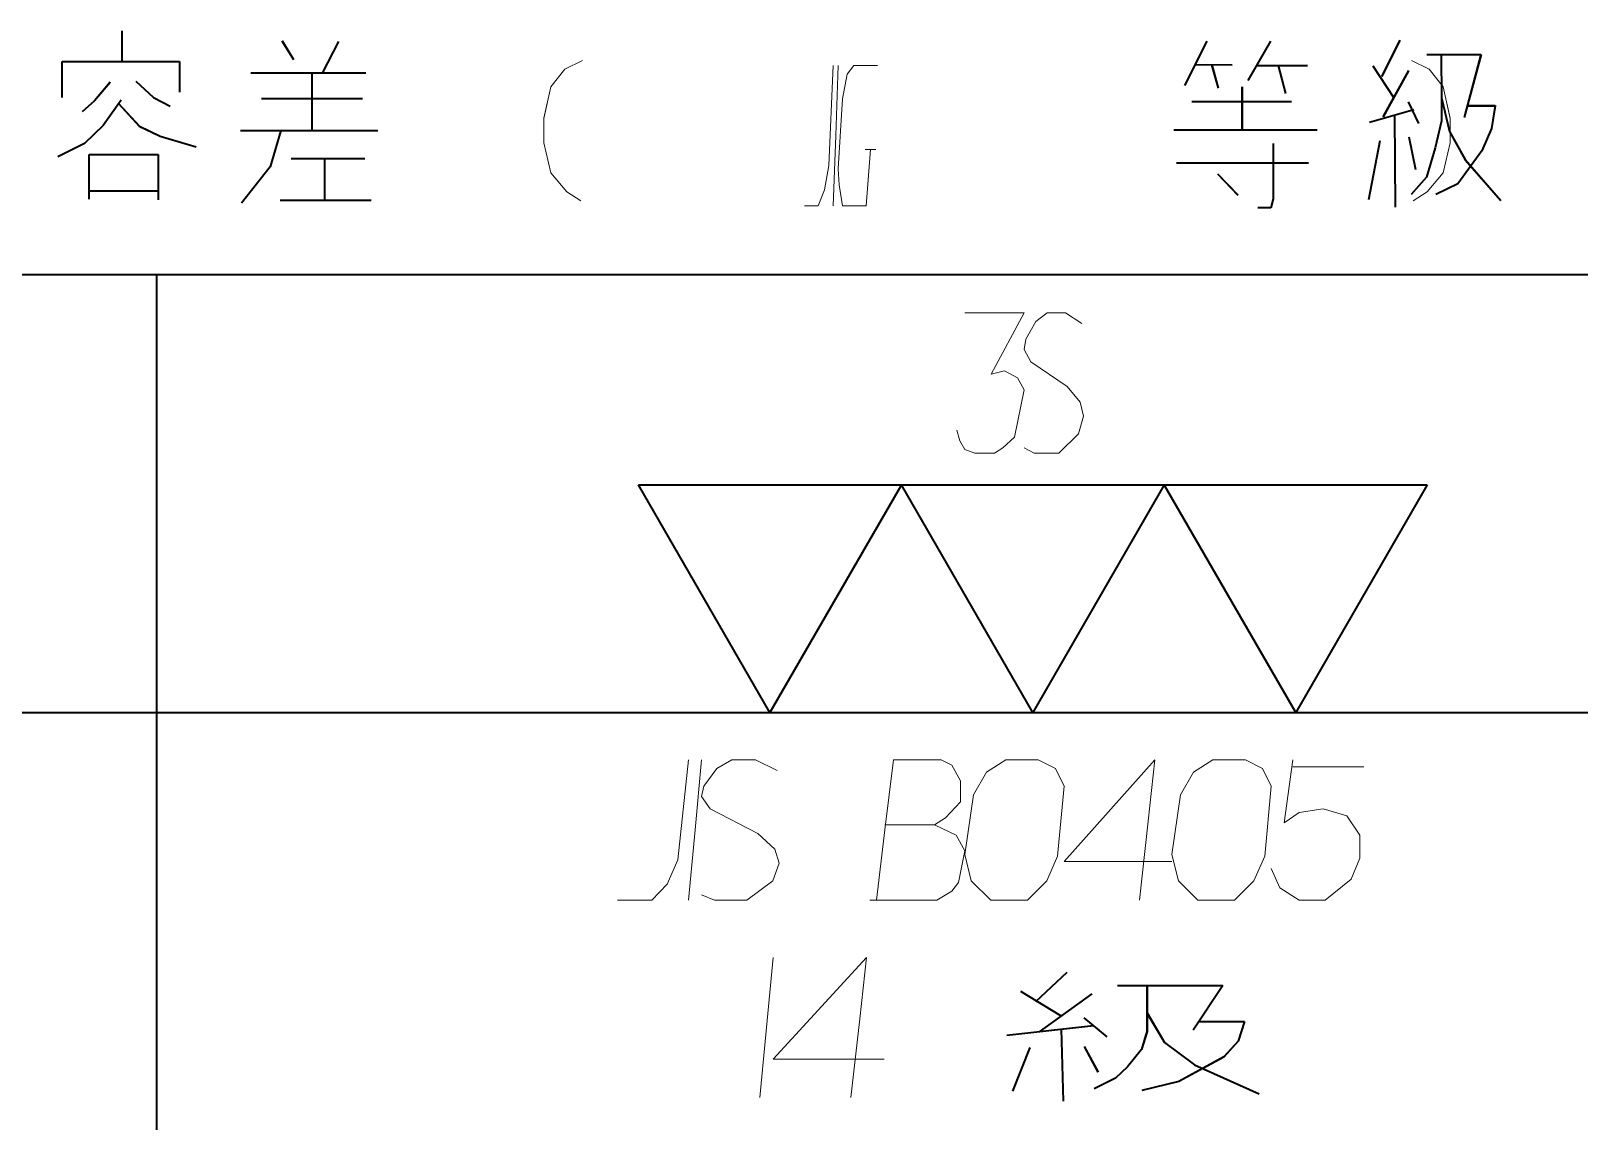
# Model space of a CAD drawing. Header units: millimetres. Extents: x 1333 to 104182, y -62616 to -5704.
# Drawn here: x 44856.6 to 44891.93, y -62530.14 to -62505.27 of the extents above; entities that cross this region are included whole.
import ezdxf

# ---------------------------------------------------------------- set-up
doc = ezdxf.new("R2010")
doc.units = ezdxf.units.MM
doc.header["$LTSCALE"] = 0.5
doc.layers.add('08', color=1, linetype='Continuous')

# ---------------------------------------------------------------- blocks, each defined once
blk = doc.blocks.new('999')
at = {"color": 7, "lineweight": 35, "ltscale": 0.008563}
blk.add_line((75293.8, -11814.791), (75293.8, -11815.819), dxfattribs=at)
at = {"color": 7, "lineweight": 35, "ltscale": 0.006218}
blk.add_line((75299.277, -11815.129), (75299.669, -11815.765), dxfattribs=at)
at = {"color": 7, "lineweight": 35, "ltscale": 0.010119}
blk.add_line((75301.207, -11815.157), (75300.654, -11816.238), dxfattribs=at)
at = {"color": 7, "lineweight": 35, "ltscale": 0.014202}
blk.add_line((75330.934, -11815.14), (75330.168, -11816.663), dxfattribs=at)
at = {"color": 7, "lineweight": 35, "ltscale": 0.01294}
blk.add_line((75333.115, -11815.14), (75332.333, -11816.482), dxfattribs=at)
at = {"color": 7, "lineweight": 35, "ltscale": 0.011516}
blk.add_line((75337.538, -11815.11), (75336.92, -11816.346), dxfattribs=at)
at = {"color": 7, "lineweight": 35, "ltscale": 0.033508}
blk.add_line((75291.75, -11815.833), (75295.771, -11815.833), dxfattribs=at)
at = {"color": 7, "lineweight": 35, "ltscale": 0.010254}
blk.add_line((75291.75, -11817.063), (75291.75, -11815.833), dxfattribs=at)
at = {"color": 7, "lineweight": 35, "ltscale": 0.008789}
blk.add_line((75295.771, -11815.833), (75295.771, -11816.887), dxfattribs=at)
at = {"color": 7, "lineweight": 35, "ltscale": 0.010633}
blk.add_line((75330.531, -11815.941), (75331.807, -11815.955), dxfattribs=at)
at = {"color": 7, "lineweight": 35, "ltscale": 0.006978}
blk.add_line((75331.1, -11815.947), (75331.325, -11816.753), dxfattribs=at)
at = {"color": 7, "lineweight": 35, "ltscale": 0.014575}
blk.add_line((75332.63, -11815.971), (75334.38, -11815.97), dxfattribs=at)
at = {"color": 7, "lineweight": 35, "ltscale": 0.008305}
blk.add_line((75333.372, -11815.971), (75333.627, -11816.934), dxfattribs=at)
at = {"color": 7, "lineweight": 35, "ltscale": 0.010969}
blk.add_line((75336.619, -11815.985), (75337.341, -11817.085), dxfattribs=at)
at = {"color": 7, "lineweight": 35, "ltscale": 0.015417}
blk.add_line((75338.469, -11815.593), (75340.319, -11815.593), dxfattribs=at)
at = {"color": 7, "lineweight": 35, "ltscale": 0.012437}
blk.add_line((75338.951, -11815.593), (75338.966, -11817.085), dxfattribs=at)
at = {"color": 7, "lineweight": 35, "ltscale": 0.018595}
blk.add_line((75340.319, -11815.593), (75339.742, -11817.748), dxfattribs=at)
at = {"color": 7, "lineweight": 35, "ltscale": 0.006944}
blk.add_line((75293.396, -11816.549), (75292.857, -11817.185), dxfattribs=at)
at = {"color": 7, "lineweight": 35, "ltscale": 0.006856}
blk.add_line((75294.272, -11816.509), (75294.88, -11817.063), dxfattribs=at)
at = {"color": 7, "lineweight": 35, "ltscale": 0.032825}
blk.add_line((75298.213, -11816.225), (75302.151, -11816.225), dxfattribs=at)
at = {"color": 7, "lineweight": 35, "ltscale": 0.016113}
blk.add_line((75300.303, -11816.265), (75300.303, -11818.199), dxfattribs=at)
at = {"color": 7, "lineweight": 35, "ltscale": 0.015061}
blk.add_line((75337.838, -11816.15), (75336.965, -11817.733), dxfattribs=at)
at = {"color": 7, "lineweight": 35, "ltscale": 0.005335}
blk.add_line((75294.88, -11817.063), (75295.447, -11817.36), dxfattribs=at)
at = {"color": 7, "lineweight": 35, "ltscale": 0.012183}
blk.add_line((75332.138, -11816.708), (75332.138, -11818.17), dxfattribs=at)
at = {"color": 7, "lineweight": 35, "ltscale": 0.004706}
blk.add_line((75292.857, -11817.185), (75292.438, -11817.563), dxfattribs=at)
at = {"color": 7, "lineweight": 35, "ltscale": 0.008876}
blk.add_line((75293.774, -11817.158), (75293.153, -11818.023), dxfattribs=at)
at = {"color": 7, "lineweight": 35, "ltscale": 0.008722}
blk.add_line((75293.686, -11817.279), (75294.394, -11818.05), dxfattribs=at)
at = {"color": 7, "lineweight": 35, "ltscale": 0.028784}
blk.add_line((75298.576, -11817.103), (75302.03, -11817.103), dxfattribs=at)
at = {"color": 7, "lineweight": 35, "ltscale": 0.028455}
blk.add_line((75330.423, -11817.205), (75333.838, -11817.205), dxfattribs=at)
at = {"color": 7, "lineweight": 35, "ltscale": 0.013172}
blk.add_line((75336.499, -11817.914), (75338.018, -11817.477), dxfattribs=at)
at = {"color": 7, "lineweight": 35, "ltscale": 0.006849}
blk.add_line((75337.823, -11817.221), (75338.184, -11817.959), dxfattribs=at)
at = {"color": 7, "lineweight": 35, "ltscale": 0.006531}
blk.add_line((75338.966, -11817.085), (75338.966, -11817.869), dxfattribs=at)
at = {"color": 7, "lineweight": 35, "ltscale": 0.009809}
blk.add_line((75338.966, -11817.085), (75339.237, -11818.231), dxfattribs=at)
at = {"color": 7, "lineweight": 35, "ltscale": 0.007922}
blk.add_line((75339.849, -11817.347), (75340.8, -11817.347), dxfattribs=at)
at = {"color": 7, "lineweight": 35, "ltscale": 0.006559}
blk.add_line((75340.8, -11817.347), (75340.68, -11818.125), dxfattribs=at)
at = {"color": 7, "lineweight": 35, "ltscale": 0.007402}
blk.add_line((75293.153, -11818.023), (75292.519, -11818.645), dxfattribs=at)
at = {"color": 7, "lineweight": 35, "ltscale": 0.0066}
blk.add_line((75294.394, -11818.05), (75295.11, -11818.388), dxfattribs=at)
at = {"color": 7, "lineweight": 35, "ltscale": 0.026301}
blk.add_line((75337.358, -11817.667), (75337.387, -11820.823), dxfattribs=at)
at = {"color": 7, "lineweight": 35, "ltscale": 0.007862}
blk.add_line((75338.966, -11817.869), (75338.755, -11818.788), dxfattribs=at)
at = {"color": 7, "lineweight": 35, "ltscale": 0.006974}
blk.add_line((75340.68, -11818.125), (75340.349, -11818.894), dxfattribs=at)
at = {"color": 7, "lineweight": 35, "ltscale": 0.008548}
blk.add_line((75292.519, -11818.645), (75291.602, -11819.104), dxfattribs=at)
at = {"color": 7, "lineweight": 35, "ltscale": 0.010672}
blk.add_line((75295.11, -11818.388), (75296.338, -11818.753), dxfattribs=at)
at = {"color": 7, "lineweight": 35, "ltscale": 0.039124}
blk.add_line((75297.861, -11818.199), (75302.556, -11818.199), dxfattribs=at)
at = {"color": 7, "lineweight": 35, "ltscale": 0.0108}
blk.add_line((75299.238, -11818.199), (75298.873, -11819.442), dxfattribs=at)
at = {"color": 7, "lineweight": 35, "ltscale": 0.040857}
blk.add_line((75329.806, -11818.17), (75334.709, -11818.17), dxfattribs=at)
at = {"color": 7, "lineweight": 35, "ltscale": 0.015826}
blk.add_line((75333.206, -11818.637), (75333.206, -11820.537), dxfattribs=at)
at = {"color": 7, "lineweight": 35, "ltscale": 0.017145}
blk.add_line((75336.861, -11818.547), (75336.468, -11820.567), dxfattribs=at)
at = {"color": 7, "lineweight": 35, "ltscale": 0.009481}
blk.add_line((75337.853, -11818.411), (75338.078, -11819.527), dxfattribs=at)
at = {"color": 7, "lineweight": 35, "ltscale": 0.009214}
blk.add_line((75339.237, -11818.231), (75339.777, -11819.195), dxfattribs=at)
at = {"color": 7, "lineweight": 35, "ltscale": 0.019666}
for p, q in [((75292.681, -11819.023), (75295.041, -11819.023)), ((75292.681, -11820.267), (75295.041, -11820.267))]:
    blk.add_line(p, q, dxfattribs=at)
at = {"color": 7, "lineweight": 35, "ltscale": 0.012732}
blk.add_line((75292.681, -11820.551), (75292.681, -11819.023), dxfattribs=at)
at = {"color": 7, "lineweight": 35, "ltscale": 0.012845}
blk.add_line((75295.041, -11819.023), (75295.041, -11820.565), dxfattribs=at)
at = {"color": 7, "lineweight": 35, "ltscale": 0.021021}
blk.add_line((75299.588, -11819.158), (75302.11, -11819.158), dxfattribs=at)
at = {"color": 7, "lineweight": 35, "ltscale": 0.011719}
blk.add_line((75300.735, -11819.158), (75300.735, -11820.565), dxfattribs=at)
at = {"color": 7, "lineweight": 35, "ltscale": 0.008778}
blk.add_line((75338.755, -11818.788), (75338.455, -11819.798), dxfattribs=at)
at = {"color": 7, "lineweight": 35, "ltscale": 0.011668}
blk.add_line((75340.349, -11818.894), (75339.523, -11820.024), dxfattribs=at)
at = {"color": 7, "lineweight": 35, "ltscale": 0.01548}
blk.add_line((75339.777, -11819.195), (75340.996, -11820.597), dxfattribs=at)
at = {"color": 7, "lineweight": 35, "ltscale": 0.01322}
blk.add_line((75298.873, -11819.442), (75297.889, -11820.686), dxfattribs=at)
at = {"color": 7, "lineweight": 35, "ltscale": 0.037598}
blk.add_line((75329.897, -11819.301), (75334.409, -11819.301), dxfattribs=at)
at = {"color": 7, "lineweight": 35, "ltscale": 0.00834}
blk.add_line((75332.002, -11820.416), (75331.311, -11819.692), dxfattribs=at)
at = {"color": 7, "lineweight": 35, "ltscale": 0.006581}
blk.add_line((75338.455, -11819.798), (75337.927, -11820.386), dxfattribs=at)
at = {"color": 7, "lineweight": 35, "ltscale": 0.00696}
blk.add_line((75339.523, -11820.024), (75338.77, -11820.386), dxfattribs=at)
at = {"color": 7, "lineweight": 35, "ltscale": 0.025977}
blk.add_line((75299.21, -11820.578), (75302.327, -11820.578), dxfattribs=at)
at = {"color": 7, "lineweight": 35, "ltscale": 0.002686}
blk.add_line((75333.206, -11820.537), (75333.123, -11820.848), dxfattribs=at)
at = {"color": 7, "lineweight": 35, "ltscale": 0.003699}
blk.add_line((75333.123, -11820.848), (75332.679, -11820.848), dxfattribs=at)
at = {"color": 7, "lineweight": 35}
for p, q in [((75114.978, -11823.12), (75475.513, -11823.12)), ((75114.978, -11838.12), (75474.978, -11838.12))]:
    blk.add_line(p, q, dxfattribs=at)
at = {"color": 7, "lineweight": 35, "ltscale": 0.375}
blk.add_line((75294.978, -11823.12), (75294.978, -11868.12), dxfattribs=at)
at = {"color": 7, "lineweight": 35, "ltscale": 0.074999}
for p, q in [((75315.978, -11838.12), (75311.478, -11830.326)), ((75315.978, -11838.12), (75311.478, -11830.326)), ((75320.478, -11830.326), (75315.978, -11838.12)), ((75320.478, -11830.326), (75315.978, -11838.12)), ((75324.978, -11838.12), (75320.478, -11830.326)), ((75324.978, -11838.12), (75320.478, -11830.326)), ((75329.478, -11830.326), (75324.978, -11838.12)), ((75329.478, -11830.326), (75324.978, -11838.12)), ((75333.978, -11838.12), (75329.478, -11830.326)), ((75333.978, -11838.12), (75329.478, -11830.326)), ((75338.478, -11830.326), (75333.978, -11838.12)), ((75338.478, -11830.326), (75333.978, -11838.12))]:
    blk.add_line(p, q, dxfattribs=at)
at = {"color": 7, "lineweight": 35, "ltscale": 0.075}
for p, q in [((75311.478, -11830.326), (75320.478, -11830.326)), ((75311.478, -11830.326), (75320.478, -11830.326)), ((75320.478, -11830.326), (75329.478, -11830.326)), ((75320.478, -11830.326), (75329.478, -11830.326)), ((75329.478, -11830.326), (75338.478, -11830.326)), ((75329.478, -11830.326), (75338.478, -11830.326))]:
    blk.add_line(p, q, dxfattribs=at)
at = {"color": 7, "lineweight": 35, "ltscale": 0.012225}
blk.add_line((75326.147, -11847.011), (75325.075, -11848.012), dxfattribs=at)
at = {"color": 7, "lineweight": 35, "ltscale": 0.013337}
blk.add_line((75324.556, -11847.654), (75325.926, -11848.482), dxfattribs=at)
at = {"color": 7, "lineweight": 35, "ltscale": 0.018504}
blk.add_line((75327, -11847.74), (75325.198, -11849.038), dxfattribs=at)
at = {"color": 7, "lineweight": 35, "ltscale": 0.030115}
blk.add_line((75327.874, -11847.456), (75331.488, -11847.456), dxfattribs=at)
at = {"color": 7, "lineweight": 35, "ltscale": 0.013083}
blk.add_line((75328.886, -11847.456), (75328.886, -11849.026), dxfattribs=at)
at = {"color": 7, "lineweight": 35, "ltscale": 0.015353}
blk.add_line((75331.488, -11847.456), (75330.465, -11848.989), dxfattribs=at)
at = {"color": 7, "lineweight": 35, "ltscale": 0.024936}
blk.add_line((75324.088, -11849.162), (75327.061, -11848.828), dxfattribs=at)
at = {"color": 7, "lineweight": 35, "ltscale": 0.008484}
blk.add_line((75326.727, -11848.569), (75327.517, -11849.211), dxfattribs=at)
at = {"color": 7, "lineweight": 35, "ltscale": 0.009831}
blk.add_line((75328.886, -11848.395), (75329.49, -11849.409), dxfattribs=at)
at = {"color": 7, "lineweight": 35, "ltscale": 0.013049}
blk.add_line((75330.663, -11848.692), (75332.229, -11848.692), dxfattribs=at)
at = {"color": 7, "lineweight": 35, "ltscale": 0.005862}
blk.add_line((75332.229, -11848.692), (75332.006, -11849.36), dxfattribs=at)
at = {"color": 7, "lineweight": 35, "ltscale": 0.020496}
blk.add_line((75325.949, -11848.953), (75326.012, -11851.411), dxfattribs=at)
at = {"color": 7, "lineweight": 35, "ltscale": 0.005373}
blk.add_line((75328.886, -11849.026), (75328.702, -11849.644), dxfattribs=at)
at = {"color": 7, "lineweight": 35, "ltscale": 0.006121}
blk.add_line((75332.006, -11849.36), (75331.513, -11849.903), dxfattribs=at)
at = {"color": 7, "lineweight": 35, "ltscale": 0.013404}
blk.add_line((75324.877, -11849.582), (75324.285, -11851.078), dxfattribs=at)
at = {"color": 7, "lineweight": 35, "ltscale": 0.008293}
blk.add_line((75326.74, -11849.545), (75327.209, -11850.423), dxfattribs=at)
at = {"color": 7, "lineweight": 35, "ltscale": 0.006372}
blk.add_line((75328.702, -11849.644), (75328.22, -11850.237), dxfattribs=at)
at = {"color": 7, "lineweight": 35, "ltscale": 0.010659}
blk.add_line((75329.49, -11849.409), (75330.514, -11850.175), dxfattribs=at)
at = {"color": 7, "lineweight": 35, "ltscale": 0.014629}
blk.add_line((75331.513, -11849.903), (75329.972, -11850.744), dxfattribs=at)
at = {"color": 7, "lineweight": 35, "ltscale": 0.004731}
blk.add_line((75328.22, -11850.237), (75327.813, -11850.633), dxfattribs=at)
at = {"color": 7, "lineweight": 35, "ltscale": 0.020157}
blk.add_line((75330.514, -11850.175), (75332.721, -11851.164), dxfattribs=at)
at = {"color": 7, "lineweight": 35, "ltscale": 0.00685}
blk.add_line((75327.813, -11850.633), (75327.073, -11850.991), dxfattribs=at)
at = {"color": 7, "lineweight": 35, "ltscale": 0.010797}
blk.add_line((75329.972, -11850.744), (75328.713, -11851.053), dxfattribs=at)
at = {"color": 7, "lineweight": 13}
for points in [[(75309.562, -11815.801), (75308.962, -11816.101), (75308.482, -11816.701), (75308.242, -11817.781), (75308.242, -11818.621), (75308.482, -11819.641), (75309.022, -11820.301), (75309.502, -11820.601)], [(75318.142, -11815.973), (75317.993, -11819.393), (75317.844, -11820.233), (75317.636, -11820.773), (75317.16, -11820.773)], [(75318.142, -11820.773), (75318.231, -11818.373), (75318.32, -11815.973)], [(75319.421, -11818.853), (75319.273, -11820.773), (75318.469, -11820.773), (75318.35, -11820.053), (75318.32, -11819.513), (75318.469, -11817.113), (75318.618, -11816.273), (75318.856, -11815.973), (75319.659, -11815.973)], [(75337.942, -11815.801), (75338.542, -11816.101), (75339.022, -11816.701), (75339.262, -11817.781), (75339.262, -11818.621), (75339.022, -11819.641), (75338.482, -11820.301), (75338.002, -11820.601)], [(75319.243, -11818.853), (75319.6, -11818.853)], [(75322.372, -11828.457), (75322.485, -11828.817), (75322.654, -11829.117), (75322.993, -11829.237), (75323.669, -11829.237), (75323.951, -11829.057), (75324.346, -11828.697), (75324.685, -11827.077), (75324.459, -11826.657), (75324.008, -11826.417), (75323.557, -11826.537), (75324.685, -11824.437), (75322.654, -11824.437)], [(75324.685, -11829.057), (75325.023, -11829.237), (75325.869, -11829.237), (75326.546, -11828.577), (75326.715, -11827.977), (75326.602, -11827.497), (75326.151, -11826.957), (75324.91, -11826.117), (75324.685, -11825.697), (75324.741, -11825.337), (75325.079, -11824.737), (75325.474, -11824.437), (75326.095, -11824.437), (75326.658, -11824.797)], [(75313.197, -11839.734), (75312.828, -11843.154), (75312.458, -11843.994), (75311.941, -11844.534), (75310.76, -11844.534)], [(75313.197, -11844.534), (75313.419, -11842.134), (75313.64, -11839.734)], [(75313.64, -11844.354), (75314.083, -11844.534), (75315.191, -11844.534), (75316.078, -11843.874), (75316.299, -11843.274), (75316.151, -11842.794), (75315.56, -11842.254), (75313.936, -11841.414), (75313.64, -11840.994), (75313.714, -11840.634), (75314.157, -11840.034), (75314.674, -11839.734), (75315.487, -11839.734), (75316.225, -11840.094)], [(75319.401, -11844.534), (75321.691, -11844.534), (75322.208, -11844.234), (75322.429, -11843.934), (75322.651, -11842.854), (75322.356, -11842.314), (75321.617, -11841.954), (75321.986, -11841.714), (75322.503, -11841.174), (75322.503, -11840.454), (75322.208, -11839.914), (75321.839, -11839.734), (75320.214, -11839.734), (75319.918, -11842.134), (75319.623, -11844.534)], [(75328.634, -11844.534), (75328.929, -11841.834), (75329.151, -11839.734), (75326.049, -11843.214), (75329.742, -11843.214)], [(75333.139, -11843.454), (75333.435, -11844.114), (75334.099, -11844.534), (75334.986, -11844.534), (75335.872, -11843.814), (75336.168, -11843.094), (75336.168, -11842.314), (75335.724, -11841.654), (75334.912, -11841.414), (75334.099, -11841.534), (75333.582, -11841.894), (75333.878, -11839.734)], [(75333.878, -11839.974), (75336.315, -11839.974)], [(75321.617, -11841.954), (75319.918, -11841.954)], [(75316.087, -11846.494), (75315.858, -11848.894), (75315.63, -11851.294)], [(75318.749, -11851.294), (75319.054, -11848.594), (75319.282, -11846.494), (75316.087, -11849.974), (75319.891, -11849.974)]]:
    blk.add_lwpolyline(points, dxfattribs=at)
for points in [[(75324.793, -11844.534), (75325.458, -11843.874), (75325.827, -11843.034), (75326.049, -11840.634), (75325.753, -11840.034), (75325.162, -11839.734), (75324.054, -11839.734), (75323.39, -11840.154), (75322.947, -11840.934), (75322.651, -11842.974), (75322.873, -11843.874), (75323.537, -11844.534)], [(75331.884, -11844.534), (75332.548, -11843.874), (75332.918, -11843.034), (75333.139, -11840.634), (75332.844, -11840.034), (75332.253, -11839.734), (75331.145, -11839.734), (75330.48, -11840.154), (75330.037, -11840.934), (75329.742, -11842.974), (75329.963, -11843.874), (75330.628, -11844.534)]]:
    blk.add_lwpolyline(points, close=True, dxfattribs=at)

msp = doc.modelspace()

# ---------------------------------------------------------------- linework, layer by layer
at = {"color": 7, "lineweight": 35, "ltscale": 0.008563}
msp.add_line((44858.677, -62505.273), (44858.677, -62505.958), dxfattribs=at)
at = {"color": 7, "lineweight": 35, "ltscale": 0.006218}
msp.add_line((44862.329, -62505.498), (44862.589, -62505.922), dxfattribs=at)
at = {"color": 7, "lineweight": 35, "ltscale": 0.010119}
msp.add_line((44863.615, -62505.516), (44863.247, -62506.237), dxfattribs=at)
at = {"color": 7, "lineweight": 35, "ltscale": 0.014202}
msp.add_line((44883.433, -62505.505), (44882.922, -62506.52), dxfattribs=at)
at = {"color": 7, "lineweight": 35, "ltscale": 0.01294}
msp.add_line((44884.887, -62505.505), (44884.366, -62506.4), dxfattribs=at)
at = {"color": 7, "lineweight": 35, "ltscale": 0.011516}
msp.add_line((44887.835, -62505.485), (44887.423, -62506.309), dxfattribs=at)
at = {"color": 7, "lineweight": 35, "ltscale": 0.015417}
msp.add_line((44888.457, -62505.807), (44889.69, -62505.807), dxfattribs=at)
at = {"color": 7, "lineweight": 35, "ltscale": 0.012437}
msp.add_line((44888.778, -62505.807), (44888.788, -62506.802), dxfattribs=at)
at = {"color": 7, "lineweight": 35, "ltscale": 0.018595}
msp.add_line((44889.69, -62505.807), (44889.305, -62507.244), dxfattribs=at)
at = {"color": 7, "lineweight": 35, "ltscale": 0.033508}
msp.add_line((44857.31, -62505.967), (44859.991, -62505.967), dxfattribs=at)
at = {"color": 7, "lineweight": 35, "ltscale": 0.010254}
msp.add_line((44857.31, -62506.787), (44857.31, -62505.967), dxfattribs=at)
at = {"color": 7, "lineweight": 35, "ltscale": 0.008789}
msp.add_line((44859.991, -62505.967), (44859.991, -62506.67), dxfattribs=at)
at = {"color": 7, "lineweight": 35, "ltscale": 0.010633}
msp.add_line((44883.165, -62506.039), (44884.015, -62506.048), dxfattribs=at)
at = {"color": 7, "lineweight": 35, "ltscale": 0.006978}
msp.add_line((44883.544, -62506.043), (44883.694, -62506.581), dxfattribs=at)
at = {"color": 7, "lineweight": 35, "ltscale": 0.014575}
msp.add_line((44884.564, -62506.059), (44885.73, -62506.058), dxfattribs=at)
at = {"color": 7, "lineweight": 35, "ltscale": 0.008305}
msp.add_line((44885.058, -62506.059), (44885.228, -62506.701), dxfattribs=at)
at = {"color": 7, "lineweight": 35, "ltscale": 0.010969}
msp.add_line((44887.223, -62506.068), (44887.705, -62506.802), dxfattribs=at)
at = {"color": 7, "lineweight": 35, "ltscale": 0.006944}
msp.add_line((44858.408, -62506.445), (44858.048, -62506.868), dxfattribs=at)
at = {"color": 7, "lineweight": 35, "ltscale": 0.006856}
msp.add_line((44858.992, -62506.418), (44859.397, -62506.787), dxfattribs=at)
at = {"color": 7, "lineweight": 35, "ltscale": 0.032825}
msp.add_line((44861.619, -62506.228), (44864.245, -62506.228), dxfattribs=at)
at = {"color": 7, "lineweight": 35, "ltscale": 0.016113}
msp.add_line((44863.012, -62506.255), (44863.012, -62507.544), dxfattribs=at)
at = {"color": 7, "lineweight": 35, "ltscale": 0.015061}
msp.add_line((44888.036, -62506.179), (44887.454, -62507.234), dxfattribs=at)
at = {"color": 7, "lineweight": 35, "ltscale": 0.004706}
msp.add_line((44858.048, -62506.868), (44857.769, -62507.121), dxfattribs=at)
at = {"color": 7, "lineweight": 35, "ltscale": 0.008876}
msp.add_line((44858.66, -62506.85), (44858.246, -62507.427), dxfattribs=at)
at = {"color": 7, "lineweight": 35, "ltscale": 0.005335}
msp.add_line((44859.397, -62506.787), (44859.775, -62506.985), dxfattribs=at)
at = {"color": 7, "lineweight": 35, "ltscale": 0.028784}
msp.add_line((44861.861, -62506.814), (44864.164, -62506.814), dxfattribs=at)
at = {"color": 7, "lineweight": 35, "ltscale": 0.012183}
msp.add_line((44884.236, -62506.551), (44884.236, -62507.525), dxfattribs=at)
at = {"color": 7, "lineweight": 35, "ltscale": 0.006531}
msp.add_line((44888.788, -62506.802), (44888.788, -62507.324), dxfattribs=at)
at = {"color": 7, "lineweight": 35, "ltscale": 0.009809}
msp.add_line((44888.788, -62506.802), (44888.968, -62507.566), dxfattribs=at)
at = {"color": 7, "lineweight": 35, "ltscale": 0.008722}
msp.add_line((44858.601, -62506.931), (44859.073, -62507.445), dxfattribs=at)
at = {"color": 7, "lineweight": 35, "ltscale": 0.028455}
msp.add_line((44883.092, -62506.882), (44885.369, -62506.882), dxfattribs=at)
at = {"color": 7, "lineweight": 35, "ltscale": 0.013172}
msp.add_line((44887.143, -62507.354), (44888.156, -62507.063), dxfattribs=at)
at = {"color": 7, "lineweight": 35, "ltscale": 0.026301}
msp.add_line((44887.715, -62507.19), (44887.735, -62509.294), dxfattribs=at)
at = {"color": 7, "lineweight": 35, "ltscale": 0.006849}
msp.add_line((44888.026, -62506.892), (44888.266, -62507.385), dxfattribs=at)
at = {"color": 7, "lineweight": 35, "ltscale": 0.007922}
msp.add_line((44889.377, -62506.977), (44890.01, -62506.977), dxfattribs=at)
at = {"color": 7, "lineweight": 35, "ltscale": 0.006559}
msp.add_line((44890.01, -62506.977), (44889.93, -62507.495), dxfattribs=at)
at = {"color": 7, "lineweight": 35, "ltscale": 0.007402}
msp.add_line((44858.246, -62507.427), (44857.823, -62507.842), dxfattribs=at)
at = {"color": 7, "lineweight": 35, "ltscale": 0.0066}
msp.add_line((44859.073, -62507.445), (44859.55, -62507.67), dxfattribs=at)
at = {"color": 7, "lineweight": 35, "ltscale": 0.039124}
msp.add_line((44861.384, -62507.544), (44864.514, -62507.544), dxfattribs=at)
at = {"color": 7, "lineweight": 35, "ltscale": 0.0108}
msp.add_line((44862.302, -62507.544), (44862.059, -62508.373), dxfattribs=at)
at = {"color": 7, "lineweight": 35, "ltscale": 0.040857}
msp.add_line((44882.681, -62507.525), (44885.95, -62507.525), dxfattribs=at)
at = {"color": 7, "lineweight": 35, "ltscale": 0.007862}
msp.add_line((44888.788, -62507.324), (44888.647, -62507.937), dxfattribs=at)
at = {"color": 7, "lineweight": 35, "ltscale": 0.009214}
msp.add_line((44888.968, -62507.566), (44889.329, -62508.209), dxfattribs=at)
at = {"color": 7, "lineweight": 35, "ltscale": 0.006974}
msp.add_line((44889.93, -62507.495), (44889.71, -62508.008), dxfattribs=at)
at = {"color": 7, "lineweight": 35, "ltscale": 0.008548}
msp.add_line((44857.823, -62507.842), (44857.211, -62508.148), dxfattribs=at)
at = {"color": 7, "lineweight": 35, "ltscale": 0.010672}
msp.add_line((44859.55, -62507.67), (44860.369, -62507.914), dxfattribs=at)
at = {"color": 7, "lineweight": 35, "ltscale": 0.015826}
msp.add_line((44884.948, -62507.837), (44884.948, -62509.103), dxfattribs=at)
at = {"color": 7, "lineweight": 35, "ltscale": 0.017145}
msp.add_line((44887.384, -62507.776), (44887.123, -62509.123), dxfattribs=at)
at = {"color": 7, "lineweight": 35, "ltscale": 0.009481}
msp.add_line((44888.045, -62507.686), (44888.196, -62508.43), dxfattribs=at)
at = {"color": 7, "lineweight": 35, "ltscale": 0.008778}
msp.add_line((44888.647, -62507.937), (44888.447, -62508.61), dxfattribs=at)
at = {"color": 7, "lineweight": 35, "ltscale": 0.019666}
for p, q in [((44857.931, -62508.094), (44859.504, -62508.094)), ((44857.931, -62508.923), (44859.504, -62508.923))]:
    msp.add_line(p, q, dxfattribs=at)
at = {"color": 7, "lineweight": 35, "ltscale": 0.012732}
msp.add_line((44857.931, -62509.113), (44857.931, -62508.094), dxfattribs=at)
at = {"color": 7, "lineweight": 35, "ltscale": 0.012845}
msp.add_line((44859.504, -62508.094), (44859.504, -62509.122), dxfattribs=at)
at = {"color": 7, "lineweight": 35, "ltscale": 0.021021}
msp.add_line((44862.536, -62508.184), (44864.217, -62508.184), dxfattribs=at)
at = {"color": 7, "lineweight": 35, "ltscale": 0.011719}
msp.add_line((44863.3, -62508.184), (44863.3, -62509.122), dxfattribs=at)
at = {"color": 7, "lineweight": 35, "ltscale": 0.037598}
msp.add_line((44882.742, -62508.279), (44885.75, -62508.279), dxfattribs=at)
at = {"color": 7, "lineweight": 35, "ltscale": 0.011668}
msp.add_line((44889.71, -62508.008), (44889.159, -62508.761), dxfattribs=at)
at = {"color": 7, "lineweight": 35, "ltscale": 0.01548}
msp.add_line((44889.329, -62508.209), (44890.141, -62509.143), dxfattribs=at)
at = {"color": 7, "lineweight": 35, "ltscale": 0.01322}
msp.add_line((44862.059, -62508.373), (44861.403, -62509.203), dxfattribs=at)
at = {"color": 7, "lineweight": 35, "ltscale": 0.00834}
msp.add_line((44884.145, -62509.023), (44883.684, -62508.54), dxfattribs=at)
at = {"color": 7, "lineweight": 35, "ltscale": 0.006581}
msp.add_line((44888.447, -62508.61), (44888.095, -62509.002), dxfattribs=at)
at = {"color": 7, "lineweight": 35, "ltscale": 0.00696}
msp.add_line((44889.159, -62508.761), (44888.657, -62509.002), dxfattribs=at)
at = {"color": 7, "lineweight": 35, "ltscale": 0.025977}
msp.add_line((44862.284, -62509.131), (44864.362, -62509.131), dxfattribs=at)
at = {"color": 7, "lineweight": 35, "ltscale": 0.003699}
msp.add_line((44884.892, -62509.31), (44884.596, -62509.31), dxfattribs=at)
at = {"color": 7, "lineweight": 35, "ltscale": 0.002686}
msp.add_line((44884.948, -62509.103), (44884.892, -62509.31), dxfattribs=at)
at = {"color": 7, "lineweight": 35}
for p, q in [((44739.462, -62510.825), (44979.819, -62510.825)), ((44739.462, -62520.825), (44979.462, -62520.825))]:
    msp.add_line(p, q, dxfattribs=at)
at = {"color": 7, "lineweight": 35, "ltscale": 0.375}
msp.add_line((44859.462, -62510.825), (44859.462, -62540.825), dxfattribs=at)
at = {"color": 7, "lineweight": 35, "ltscale": 0.074999}
for p, q in [((44873.462, -62520.825), (44870.462, -62515.629)), ((44873.462, -62520.825), (44870.462, -62515.629)), ((44876.462, -62515.629), (44873.462, -62520.825)), ((44876.462, -62515.629), (44873.462, -62520.825)), ((44879.462, -62520.825), (44876.462, -62515.629)), ((44879.462, -62520.825), (44876.462, -62515.629)), ((44882.462, -62515.629), (44879.462, -62520.825)), ((44882.462, -62515.629), (44879.462, -62520.825)), ((44885.462, -62520.825), (44882.462, -62515.629)), ((44885.462, -62520.825), (44882.462, -62515.629)), ((44888.462, -62515.629), (44885.462, -62520.825)), ((44888.462, -62515.629), (44885.462, -62520.825))]:
    msp.add_line(p, q, dxfattribs=at)
at = {"color": 7, "lineweight": 35, "ltscale": 0.075}
for p, q in [((44870.462, -62515.629), (44876.462, -62515.629)), ((44870.462, -62515.629), (44876.462, -62515.629)), ((44876.462, -62515.629), (44882.462, -62515.629)), ((44876.462, -62515.629), (44882.462, -62515.629)), ((44882.462, -62515.629), (44888.462, -62515.629)), ((44882.462, -62515.629), (44888.462, -62515.629))]:
    msp.add_line(p, q, dxfattribs=at)
at = {"color": 7, "lineweight": 35, "ltscale": 0.012225}
msp.add_line((44880.242, -62526.753), (44879.527, -62527.42), dxfattribs=at)
at = {"color": 7, "lineweight": 35, "ltscale": 0.013337}
msp.add_line((44879.181, -62527.181), (44880.094, -62527.733), dxfattribs=at)
at = {"color": 7, "lineweight": 35, "ltscale": 0.018504}
msp.add_line((44880.81, -62527.239), (44879.609, -62528.104), dxfattribs=at)
at = {"color": 7, "lineweight": 35, "ltscale": 0.030115}
msp.add_line((44881.393, -62527.049), (44883.802, -62527.049), dxfattribs=at)
at = {"color": 7, "lineweight": 35, "ltscale": 0.013083}
msp.add_line((44882.068, -62527.049), (44882.068, -62528.096), dxfattribs=at)
at = {"color": 7, "lineweight": 35, "ltscale": 0.015353}
msp.add_line((44883.802, -62527.049), (44883.121, -62528.071), dxfattribs=at)
at = {"color": 7, "lineweight": 35, "ltscale": 0.009831}
msp.add_line((44882.068, -62527.675), (44882.47, -62528.351), dxfattribs=at)
at = {"color": 7, "lineweight": 35, "ltscale": 0.024936}
msp.add_line((44878.869, -62528.186), (44880.851, -62527.964), dxfattribs=at)
at = {"color": 7, "lineweight": 35, "ltscale": 0.020496}
msp.add_line((44880.11, -62528.047), (44880.152, -62529.686), dxfattribs=at)
at = {"color": 7, "lineweight": 35, "ltscale": 0.008484}
msp.add_line((44880.628, -62527.791), (44881.155, -62528.219), dxfattribs=at)
at = {"color": 7, "lineweight": 35, "ltscale": 0.013049}
msp.add_line((44883.252, -62527.873), (44884.296, -62527.873), dxfattribs=at)
at = {"color": 7, "lineweight": 35, "ltscale": 0.005862}
msp.add_line((44884.296, -62527.873), (44884.148, -62528.318), dxfattribs=at)
at = {"color": 7, "lineweight": 35, "ltscale": 0.005373}
msp.add_line((44882.068, -62528.096), (44881.945, -62528.508), dxfattribs=at)
at = {"color": 7, "lineweight": 35, "ltscale": 0.010659}
msp.add_line((44882.47, -62528.351), (44883.153, -62528.862), dxfattribs=at)
at = {"color": 7, "lineweight": 35, "ltscale": 0.006121}
msp.add_line((44884.148, -62528.318), (44883.819, -62528.681), dxfattribs=at)
at = {"color": 7, "lineweight": 35, "ltscale": 0.013404}
msp.add_line((44879.395, -62528.467), (44879.001, -62529.464), dxfattribs=at)
at = {"color": 7, "lineweight": 35, "ltscale": 0.008293}
msp.add_line((44880.637, -62528.442), (44880.95, -62529.027), dxfattribs=at)
at = {"color": 7, "lineweight": 35, "ltscale": 0.006372}
msp.add_line((44881.945, -62528.508), (44881.624, -62528.903), dxfattribs=at)
at = {"color": 7, "lineweight": 35, "ltscale": 0.014629}
msp.add_line((44883.819, -62528.681), (44882.792, -62529.241), dxfattribs=at)
at = {"color": 7, "lineweight": 35, "ltscale": 0.004731}
msp.add_line((44881.624, -62528.903), (44881.352, -62529.167), dxfattribs=at)
at = {"color": 7, "lineweight": 35, "ltscale": 0.020157}
msp.add_line((44883.153, -62528.862), (44884.625, -62529.521), dxfattribs=at)
at = {"color": 7, "lineweight": 35, "ltscale": 0.00685}
msp.add_line((44881.352, -62529.167), (44880.859, -62529.406), dxfattribs=at)
at = {"color": 7, "lineweight": 35, "ltscale": 0.010797}
msp.add_line((44882.792, -62529.241), (44881.953, -62529.447), dxfattribs=at)
at = {"color": 7, "lineweight": 13}
for points in [[(44869.185, -62505.946), (44868.785, -62506.146), (44868.465, -62506.546), (44868.305, -62507.266), (44868.305, -62507.826), (44868.465, -62508.506), (44868.825, -62508.946), (44869.145, -62509.146)], [(44874.905, -62506.06), (44874.806, -62508.34), (44874.706, -62508.9), (44874.567, -62509.26), (44874.25, -62509.26)], [(44874.905, -62509.26), (44874.964, -62507.66), (44875.024, -62506.06)], [(44875.758, -62507.98), (44875.659, -62509.26), (44875.123, -62509.26), (44875.044, -62508.78), (44875.024, -62508.42), (44875.123, -62506.82), (44875.222, -62506.26), (44875.381, -62506.06), (44875.917, -62506.06)], [(44888.105, -62505.946), (44888.505, -62506.146), (44888.825, -62506.546), (44888.985, -62507.266), (44888.985, -62507.826), (44888.825, -62508.506), (44888.465, -62508.946), (44888.145, -62509.146)], [(44875.639, -62507.98), (44875.877, -62507.98)], [(44877.725, -62514.383), (44877.8, -62514.623), (44877.913, -62514.823), (44878.139, -62514.903), (44878.59, -62514.903), (44878.778, -62514.783), (44879.041, -62514.543), (44879.267, -62513.463), (44879.116, -62513.183), (44878.816, -62513.023), (44878.515, -62513.103), (44879.267, -62511.703), (44877.913, -62511.703)], [(44879.267, -62514.783), (44879.492, -62514.903), (44880.056, -62514.903), (44880.507, -62514.463), (44880.62, -62514.063), (44880.545, -62513.743), (44880.244, -62513.383), (44879.417, -62512.823), (44879.267, -62512.543), (44879.304, -62512.303), (44879.53, -62511.903), (44879.793, -62511.703), (44880.207, -62511.703), (44880.583, -62511.943)], [(44871.608, -62521.901), (44871.362, -62524.181), (44871.116, -62524.741), (44870.771, -62525.101), (44869.983, -62525.101)], [(44871.608, -62525.101), (44871.756, -62523.501), (44871.904, -62521.901)], [(44871.904, -62524.981), (44872.199, -62525.101), (44872.938, -62525.101), (44873.529, -62524.661), (44873.676, -62524.261), (44873.578, -62523.941), (44873.184, -62523.581), (44872.101, -62523.021), (44871.904, -62522.741), (44871.953, -62522.501), (44872.248, -62522.101), (44872.593, -62521.901), (44873.135, -62521.901), (44873.627, -62522.141)], [(44875.745, -62525.101), (44877.271, -62525.101), (44877.616, -62524.901), (44877.763, -62524.701), (44877.911, -62523.981), (44877.714, -62523.621), (44877.222, -62523.381), (44877.468, -62523.221), (44877.813, -62522.861), (44877.813, -62522.381), (44877.616, -62522.021), (44877.369, -62521.901), (44876.286, -62521.901), (44876.089, -62523.501), (44875.892, -62525.101)], [(44881.9, -62525.101), (44882.096, -62523.301), (44882.244, -62521.901), (44880.176, -62524.221), (44882.638, -62524.221)], [(44884.903, -62524.381), (44885.1, -62524.821), (44885.543, -62525.101), (44886.134, -62525.101), (44886.725, -62524.621), (44886.922, -62524.141), (44886.922, -62523.621), (44886.627, -62523.181), (44886.085, -62523.021), (44885.543, -62523.101), (44885.199, -62523.341), (44885.396, -62521.901)], [(44885.396, -62522.061), (44887.02, -62522.061)], [(44877.222, -62523.381), (44876.089, -62523.381)], [(44873.535, -62526.408), (44873.383, -62528.008), (44873.231, -62529.608)], [(44875.31, -62529.608), (44875.513, -62527.808), (44875.665, -62526.408), (44873.535, -62528.728), (44876.071, -62528.728)]]:
    msp.add_lwpolyline(points, dxfattribs=at)
for points in [[(44879.339, -62525.101), (44879.782, -62524.661), (44880.028, -62524.101), (44880.176, -62522.501), (44879.979, -62522.101), (44879.585, -62521.901), (44878.847, -62521.901), (44878.403, -62522.181), (44878.108, -62522.701), (44877.911, -62524.061), (44878.059, -62524.661), (44878.502, -62525.101)], [(44884.066, -62525.101), (44884.509, -62524.661), (44884.755, -62524.101), (44884.903, -62522.501), (44884.706, -62522.101), (44884.312, -62521.901), (44883.574, -62521.901), (44883.131, -62522.181), (44882.835, -62522.701), (44882.638, -62524.061), (44882.786, -62524.661), (44883.229, -62525.101)]]:
    msp.add_lwpolyline(points, close=True, dxfattribs=at)

# ---------------------------------------------------------------- block references
at = {"layer": '08', "color": 55, "xscale": 0.6666666666860692, "yscale": 0.6666666666642413, "zscale": 0.6666666666666666}
msp.add_blockref('999', (-5337.19, -54628.745), dxfattribs=at)

doc.saveas('drawing.dxf')
